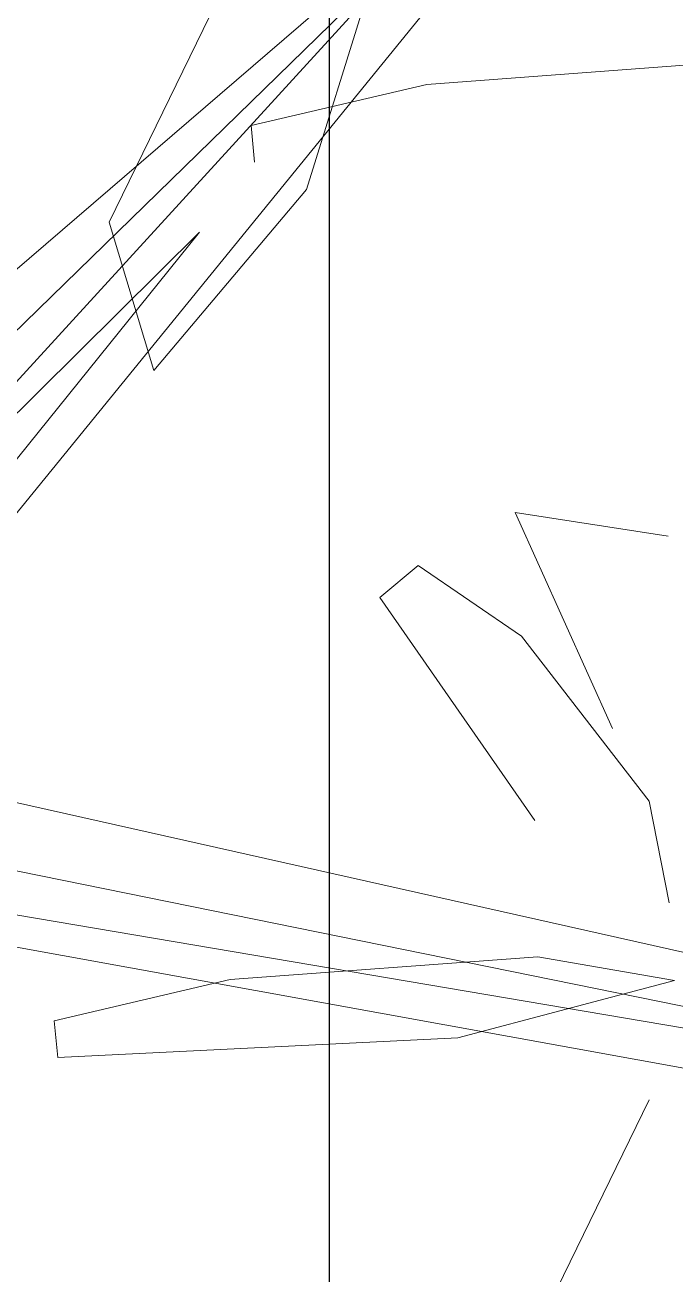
# Model space of a CAD drawing. Header units: metres. Extents: x 349703 to 349913, y 9282546 to 9282694.
# Drawn here: x 349717.468 to 349717.6558, y 9282675.0908 to 9282675.4518 of the extents above; entities that cross this region are included whole.
import ezdxf

# ---------------------------------------------------------------- set-up
doc = ezdxf.new("R2010")
doc.units = ezdxf.units.M
doc.header["$LTSCALE"] = 0.25
doc.layers.add('ARQ-FONDO', color=253, linetype='CONTINUOUS', lineweight=9)
doc.layers.add('CUNETAS-RED', color=5, linetype='CONTINUOUS', lineweight=18)

# ---------------------------------------------------------------- blocks, each defined once
blk = doc.blocks.new('ARR2')
at = {"layer": 'ARQ-FONDO', "lineweight": 5}
for p, q in [((2741.01447, 1214.29989), (2741.36929, 1214.73585)), ((2740.93517, 1214.36421), (2741.3605, 1214.72992)), ((2741.27733, 1214.6535), (2740.96957, 1214.317)), ((2740.97152, 1214.35547), (2741.27733, 1214.6535)), ((2741.24757, 1214.62979), (2741.2188, 1214.5372)), ((2741.13634, 1214.52366), (2741.17834, 1214.60979)), ((2741.26896, 1214.58114), (2741.39745, 1214.59073)), ((2741.19558, 1214.56389), (2741.26896, 1214.58114)), ((2741.19702, 1214.5487), (2741.19558, 1214.56389)), ((2741.2188, 1214.5372), (2741.15498, 1214.46171)), ((2741.15498, 1214.46171), (2741.13634, 1214.52366)), ((2740.96957, 1214.317), (2741.17407, 1214.51937)), ((2741.17407, 1214.51937), (2740.97842, 1214.27699)), ((2741.30586, 1214.40238), (2741.3698, 1214.39256)), ((2741.34655, 1214.31229), (2741.30586, 1214.40238)), ((2741.24938, 1214.36693), (2741.26535, 1214.38034)), ((2741.26535, 1214.38034), (2741.30854, 1214.35073)), ((2741.31405, 1214.27385), (2741.24938, 1214.36693)), ((2741.30854, 1214.35073), (2741.36181, 1214.28185)), ((2741.01447, 1214.29989), (2741.65941, 1214.15519)), ((2741.36181, 1214.28185), (2741.37017, 1214.23946)), ((2740.97842, 1214.27699), (2741.64026, 1214.1425)), ((2741.64026, 1214.1425), (2740.98495, 1214.25353)), ((2740.99091, 1214.24023), (2741.64218, 1214.12229)), ((2741.18682, 1214.20739), (2741.31531, 1214.21698)), ((2741.31531, 1214.21698), (2741.3725, 1214.20707)), ((2741.11344, 1214.19014), (2741.18682, 1214.20739)), ((2741.3725, 1214.20707), (2741.28194, 1214.18317)), ((2741.11488, 1214.17495), (2741.11344, 1214.19014)), ((2741.28194, 1214.18317), (2741.11488, 1214.17495)), ((2741.31981, 1214.07116), (2741.36181, 1214.15729))]:
    blk.add_line(p, q, dxfattribs=at)
blk = doc.blocks.new('drenaje')
at = {"layer": 'CUNETAS-RED', "lineweight": 30}
blk.add_line((-0.6, 0), (-0.6, -13.21044), dxfattribs=at)

msp = doc.modelspace()

# ---------------------------------------------------------------- block references
at = {"layer": 'ARQ-FONDO', "xscale": 0.6917913537138002, "yscale": 0.6917913537138002, "zscale": 0.6917913537138002}
msp.add_blockref('ARR2', (347821.19788, 9281835.19795), dxfattribs=at)
msp.add_blockref('ARR2', (347821.19788, 9281835.19795), dxfattribs=at)
at = {"layer": 'CUNETAS-RED', "lineweight": 30}
msp.add_blockref('drenaje', (349718.15587, 9282675.53782), dxfattribs=at)

doc.saveas('drawing.dxf')
